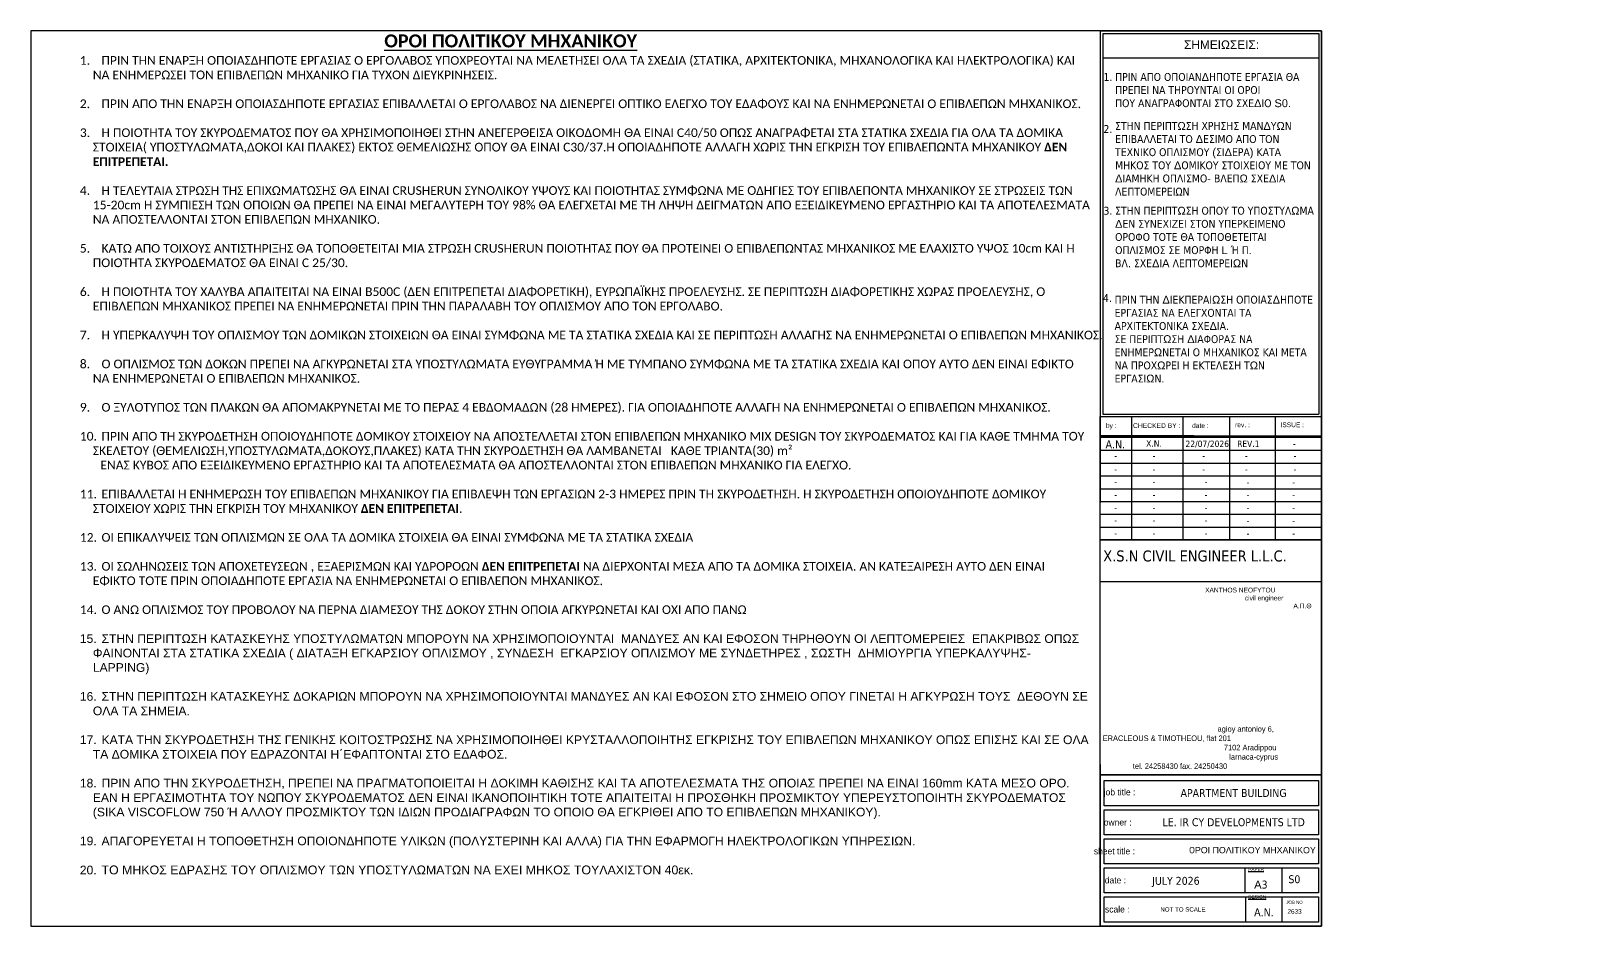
# Model space of a CAD drawing. Header units: millimetres. Extents: x -2171 to 1563, y -1758 to -1505.
# Drawn here: x -2170.61 to -2121.77, y -1619.89 to -1591.49 of the extents above; entities that cross this region are included whole.
import ezdxf

# ---------------------------------------------------------------- set-up
doc = ezdxf.new("R2010")
doc.units = ezdxf.units.MM
for name, color, linetype in [('-S-A3 PAGE', 3, 'Continuous'), ('-S_TEXT', 3, 'Continuous'), ('ANOIGMATA', 7, 'Continuous'), ('pinakaki', 153, 'Continuous'), ('Rods_Slab_0', 7, 'Continuous')]:
    doc.layers.add(name, color=color, linetype=linetype)
doc.layers.add('A-ANNO-DIMS', color=1, linetype='Continuous', lineweight=9)
doc.layers.add('TEXT', color=20, linetype='Continuous', lineweight=13)
doc.styles.add('MtXpl_BankGothic_Lt_', font='bgothl.ttf')
doc.styles.get("Standard").update_dxf_attribs({"font": 'tahoma.ttf'})

# ---------------------------------------------------------------- blocks, each defined once
blk = doc.blocks.new('A$C40070287')
at = {"layer": 'Rods_Slab_0', "insert": (1.144, 28.744), "char_height": 0.275, "attachment_point": 1}
blk.add_mtext_dynamic_manual_height_columns('{\\fArial|b0|i0|c186|p34;\\P\\pi10.07234;\\fCalibri|b1|i0|c161|p34;\\H1.5x;\\LΟΡΟΙ ΠΟΛΙΤΙΚΟΥ ΜΗΧΑΝΙΚΟΥ\\P\\pi-0.4125,l0.825;\\fCalibri|b0|i0|c161|p34;\\H0.6667x;\\l1.^IΠΡΙΝ ΤΗΝ ΕΝΑΡΞΗ ΟΠΟΙΑΣΔΗΠΟΤΕ ΕΡΓΑΣΙΑΣ Ο ΕΡΓΟΛΑΒΟΣ ΥΠΟΧΡΕΟΥΤΑΙ ΝΑ ΜΕΛΕΤΗΣΕΙ ΟΛΑ ΤΑ ΣΧΕΔΙΑ (ΣΤΑΤΙΚΑ, ΑΡΧΙΤΕΚΤΟΝΙΚΑ, ΜΗΧΑΝΟΛΟΓΙΚΑ ΚΑΙ ΗΛΕΚΤΡΟΛΟΓΙΚΑ) ΚΑΙ ΝΑ ΕΝΗΜΕΡΩΣΕΙ ΤΟΝ ΕΠΙΒΛΕΠΩΝ ΜΗΧΑΝΙΚΟ ΓΙΑ ΤΥΧΟΝ ΔΙΕΥΚΡΙΝΗΣΕΙΣ.\\P\\pi0;\\P\\pi-0.4125;2.^IΠΡΙΝ ΑΠΟ ΤΗΝ ΕΝΑΡΞΗ ΟΠΟΙΑΣΔΗΠΟΤΕ ΕΡΓΑΣΙΑΣ ΕΠΙΒΑΛΛΕΤΑΙ Ο ΕΡΓΟΛΑΒΟΣ ΝΑ ΔΙΕΝΕΡΓΕΙ ΟΠΤΙΚΟ ΕΛΕΓΧΟ ΤΟΥ ΕΔΑΦΟΥΣ ΚΑΙ ΝΑ ΕΝΗΜΕΡΩΝΕΤΑΙ Ο ΕΠΙΒΛΕΠΩΝ ΜΗΧΑΝΙΚΟΣ.\\P\\pi0;\\P\\pi-0.4125;3.^IΗ ΠΟΙΟΤΗΤΑ ΤΟΥ ΣΚΥΡΟΔΕΜΑΤΟΣ ΠΟΥ ΘΑ ΧΡΗΣΙΜΟΠΟΙΗΘΕΙ ΣΤΗΝ ΑΝΕΓΕΡΘΕΙΣΑ ΟΙΚΟΔΟΜΗ ΘΑ ΕΙΝΑΙ C\\fCalibri|b0|i0|c0|p34;40\\fCalibri|b0|i0|c161|p34;/\\fCalibri|b0|i0|c0|p34;50\\fCalibri|b0|i0|c161|p34; ΟΠΩΣ ΑΝΑΓΡΑΦΕΤΑΙ ΣΤΑ ΣΤΑΤΙΚΑ ΣΧΕΔΙΑ ΓΙΑ ΟΛΑ ΤΑ ΔΟΜΙΚΑ ΣΤΟΙΧΕΙΑ( ΥΠΟΣΤΥΛΩΜΑΤΑ,ΔΟΚΟΙ ΚΑΙ ΠΛΑΚΕΣ) ΕΚΤΟΣ ΘΕΜΕΛΙΩΣΗΣ ΟΠΟΥ ΘΑ ΕΙΝΑΙ C30/37.Η ΟΠΟΙΑΔΗΠΟΤΕ ΑΛΛΑΓΗ ΧΩΡΙΣ ΤΗΝ ΕΓΚΡΙΣΗ ΤΟΥ ΕΠΙΒΛΕΠΩΝΤΑ ΜΗΧΑΝΙΚΟΥ \\fCalibri|b1|i0|c161|p34;ΔΕΝ ΕΠΙΤΡΕΠΕΤΑΙ.\\P\\pi0,l0;\\P\\pi-0.4125,l0.825;\\fCalibri|b0|i0|c161|p34;4.^IΗ ΤΕΛΕΥΤΑΙΑ ΣΤΡΩΣΗ ΤΗΣ ΕΠΙΧΩΜΑΤΩΣΗΣ ΘΑ ΕΙΝΑΙ CRUSHERUN ΣΥΝΟΛΙΚΟΥ ΥΨΟΥΣ ΚΑΙ ΠΟΙΟΤΗΤΑΣ ΣΥΜΦΩΝΑ ΜΕ ΟΔΗΓΙΕΣ ΤΟΥ ΕΠΙΒΛΕΠΟΝΤΑ ΜΗΧΑΝΙΚΟΥ ΣΕ ΣΤΡΩΣΕΙΣ ΤΩΝ 15-20cm Η ΣΥΜΠΙΕΣΗ ΤΩΝ ΟΠΟΙΩΝ ΘΑ ΠΡΕΠΕΙ ΝΑ ΕΙΝΑΙ ΜΕΓΑΛΥΤΕΡΗ ΤΟΥ 98% ΘΑ ΕΛΕΓΧΕΤΑΙ ΜΕ ΤΗ ΛΗΨΗ ΔΕΙΓΜΑΤΩΝ ΑΠΟ ΕΞΕΙΔΙΚΕΥΜΕΝΟ ΕΡΓΑΣΤΗΡΙΟ ΚΑΙ ΤΑ ΑΠΟΤΕΛΕΣΜΑΤΑ ΝΑ ΑΠΟΣΤΕΛΛΟΝΤΑΙ ΣΤΟΝ ΕΠΙΒΛΕΠΩΝ ΜΗΧΑΝΙΚΟ.\\P\\pi0,l0;\\P\\pi-0.4125,l0.825;5.^IΚΑΤΩ ΑΠΟ ΤΟΙΧΟΥΣ ΑΝΤΙΣΤΗΡΙΞΗΣ ΘΑ ΤΟΠΟΘΕΤΕΙΤΑΙ ΜΙΑ ΣΤΡΩΣΗ CRUSHERUN ΠΟΙΟΤΗΤΑΣ ΠΟΥ ΘΑ ΠΡΟΤΕΙΝΕΙ Ο ΕΠΙΒΛΕΠΩΝΤΑΣ ΜΗΧΑΝΙΚΟΣ ΜΕ ΕΛΑΧΙΣΤΟ ΥΨΟΣ 10cm ΚΑΙ Η ΠΟΙΟΤΗΤΑ ΣΚΥΡΟΔΕΜΑΤΟΣ ΘΑ ΕΙΝΑΙ C 25/30.\\P\\pi0;\\P\\pi-0.4125;6.^IΗ ΠΟΙΟΤΗΤΑ ΤΟΥ ΧΑΛΥΒΑ ΑΠΑΙΤΕΙΤΑΙ ΝΑ ΕΙΝΑΙ B500C (ΔΕΝ ΕΠΙΤΡΕΠΕΤΑΙ ΔΙΑΦΟΡΕΤΙΚΗ), ΕΥΡΩΠΑΪΚΗΣ ΠΡΟΕΛΕΥΣΗΣ. ΣΕ ΠΕΡΙΠΤΩΣΗ ΔΙΑΦΟΡΕΤΙΚΗΣ ΧΩΡΑΣ ΠΡΟΕΛΕΥΣΗΣ, Ο ΕΠΙΒΛΕΠΩΝ ΜΗΧΑΝΙΚΟΣ ΠΡΕΠΕΙ ΝΑ ΕΝΗΜΕΡΩΝΕΤΑΙ ΠΡΙΝ ΤΗΝ ΠΑΡΑΛΑΒΗ ΤΟΥ ΟΠΛΙΣΜΟΥ ΑΠΟ ΤΟΝ ΕΡΓΟΛΑΒΟ.\\P\\pi0;\\P\\pi-0.4125;7.^IΗ ΥΠΕΡΚΑΛΥΨΗ ΤΟΥ ΟΠΛΙΣΜΟΥ ΤΩΝ ΔΟΜΙΚΩΝ ΣΤΟΙΧΕΙΩΝ ΘΑ ΕΙΝΑΙ ΣΥΜΦΩΝΑ ΜΕ ΤΑ ΣΤΑΤΙΚΑ ΣΧΕΔΙΑ ΚΑΙ ΣΕ ΠΕΡΙΠΤΩΣΗ ΑΛΛΑΓΗΣ ΝΑ ΕΝΗΜΕΡΩΝΕΤΑΙ Ο ΕΠΙΒΛΕΠΩΝ ΜΗΧΑΝΙΚΟΣ.\\P\\pi0;\\P\\pi-0.4125;8.^IΟ ΟΠΛΙΣΜΟΣ ΤΩΝ ΔΟΚΩΝ ΠΡΕΠΕΙ ΝΑ ΑΓΚΥΡΩΝΕΤΑΙ ΣΤΑ ΥΠΟΣΤΥΛΩΜΑΤΑ ΕΥΘΥΓΡΑΜΜΑ Ή ΜΕ ΤΥΜΠΑΝΟ ΣΥΜΦΩΝΑ ΜΕ ΤΑ ΣΤΑΤΙΚΑ ΣΧΕΔΙΑ ΚΑΙ ΟΠΟΥ ΑΥΤΟ ΔΕΝ ΕΙΝΑΙ ΕΦΙΚΤΟ ΝΑ ΕΝΗΜΕΡΩΝΕΤΑΙ Ο ΕΠΙΒΛΕΠΩΝ ΜΗΧΑΝΙΚΟΣ.\\P\\pi0;\\P\\pi-0.4125;9.^IΟ ΞΥΛΟΤΥΠΟΣ ΤΩΝ ΠΛΑΚΩΝ ΘΑ ΑΠΟΜΑΚΡΥΝΕΤΑΙ ΜΕ ΤΟ ΠΕΡΑΣ 4 ΕΒΔΟΜΑΔΩΝ (28 ΗΜΕΡΕΣ). ΓΙΑ ΟΠΟΙΑΔΗΠΟΤΕ ΑΛΛΑΓΗ ΝΑ ΕΝΗΜΕΡΩΝΕΤΑΙ Ο ΕΠΙΒΛΕΠΩΝ ΜΗΧΑΝΙΚΟΣ.\\P\\pi0,l0;\\P\\pi-0.4125,l0.825;10.^IΠΡΙΝ ΑΠΟ ΤΗ ΣΚΥΡΟΔΕΤΗΣΗ ΟΠΟΙΟΥΔΗΠΟΤΕ ΔΟΜΙΚΟΥ ΣΤΟΙΧΕΙΟΥ ΝΑ ΑΠΟΣΤΕΛΛΕΤΑΙ ΣΤΟΝ ΕΠΙΒΛΕΠΩΝ ΜΗΧΑΝΙΚΟ MIX DESIGN ΤΟΥ ΣΚΥΡΟΔΕΜΑΤΟΣ ΚΑΙ ΓΙΑ ΚΑΘΕ ΤΜΗΜΑ ΤΟΥ ΣΚΕΛΕΤΟΥ (ΘΕΜΕΛΙΩΣΗ,ΥΠΟΣΤΥΛΩΜΑΤΑ,ΔΟΚΟΥΣ,ΠΛΑΚΕΣ) ΚΑΤΑ ΤΗΝ ΣΚΥΡΟΔΕΤΗΣΗ ΘΑ ΛΑΜΒΑΝΕΤΑΙ   ΚΑΘΕ ΤΡΙΑΝΤΑ(30) m² \\P\\pi0,l0;           ΕΝΑΣ ΚΥΒΟΣ ΑΠΟ ΕΞΕΙΔΙΚΕΥΜΕΝΟ ΕΡΓΑΣΤΗΡΙΟ ΚΑΙ ΤΑ ΑΠΟΤΕΛΕΣΜΑΤΑ ΘΑ ΑΠΟΣΤΕΛΛΟΝΤΑΙ ΣΤΟΝ ΕΠΙΒΛΕΠΩΝ ΜΗΧΑΝΙΚΟ ΓΙΑ ΕΛΕΓΧΟ.\\P\\pl0.825;\\P\\pi-0.4125;11.^IΕΠΙΒΑΛΛΕΤΑΙ Η ΕΝΗΜΕΡΩΣΗ ΤΟΥ ΕΠΙΒΛΕΠΩΝ ΜΗΧΑΝΙΚΟΥ ΓΙΑ ΕΠΙΒΛΕΨΗ ΤΩΝ ΕΡΓΑΣΙΩΝ 2-3 ΗΜΕΡΕΣ ΠΡΙΝ ΤΗ ΣΚΥΡΟΔΕΤΗΣΗ. Η ΣΚΥΡΟΔΕΤΗΣΗ ΟΠΟΙΟΥΔΗΠΟΤΕ ΔΟΜΙΚΟΥ ΣΤΟΙΧΕΙΟΥ ΧΩΡΙΣ ΤΗΝ ΕΓΚΡΙΣΗ ΤΟΥ ΜΗΧΑΝΙΚΟΥ \\fCalibri|b1|i0|c161|p34;ΔΕΝ ΕΠΙΤΡΕΠΕΤΑΙ\\fCalibri|b0|i0|c161|p34;.\\P\\pi0,l0;\\P\\pi-0.4125,l0.825;12.^IOI ΕΠΙΚΑΛΥΨΕΙΣ ΤΩΝ ΟΠΛΙΣΜΩΝ ΣΕ ΟΛΑ ΤΑ ΔΟΜΙΚΑ ΣΤΟΙΧΕΙΑ ΘΑ ΕΙΝΑΙ ΣΥΜΦΩΝΑ ΜΕ ΤΑ ΣΤΑΤΙΚΑ ΣΧΕΔΙΑ\\P\\pi0,l0;\\P\\pi-0.4125,l0.825;13.^IΟΙ ΣΩΛΗΝΩΣΕΙΣ ΤΩΝ ΑΠΟΧΕΤΕΥΣΕΩΝ , ΕΞΑΕΡΙΣΜΩΝ ΚΑΙ ΥΔΡΟΡΟΩΝ \\fCalibri|b1|i0|c161|p34;ΔΕΝ ΕΠΙΤΡΕΠΕΤΑΙ \\fCalibri|b0|i0|c161|p34;ΝΑ ΔΙΕΡΧΟΝΤΑΙ ΜΕΣΑ ΑΠΟ ΤΑ ΔΟΜΙΚΑ ΣΤΟΙΧΕΙΑ. ΑΝ ΚΑΤΕΞΑΙΡΕΣΗ ΑΥΤΟ ΔΕΝ ΕΙΝΑΙ ΕΦΙΚΤΟ ΤΟΤΕ ΠΡΙΝ ΟΠΟΙΑΔΗΠΟΤΕ ΕΡΓΑΣΙΑ ΝΑ ΕΝΗΜΕΡΩΝΕΤΑΙ Ο ΕΠΙΒΛΕΠΟΝ ΜΗΧΑΝΙΚΟΣ.\\P\\pi0,l0;\\P\\pi-0.4125,l0.825;14.^IO ΑΝΩ ΟΠΛΙΣΜΟΣ ΤΟΥ ΠΡΟΒΟΛΟΥ ΝΑ ΠΕΡΝΑ ΔΙΑΜΕΣΟΥ ΤΗΣ ΔΟΚΟΥ ΣΤΗΝ ΟΠΟΙΑ ΑΓΚΥΡΩΝΕΤΑΙ ΚΑΙ ΟΧΙ ΑΠΟ ΠΑΝΩ\\P\\pi0,l0;\\P\\pi-0.4125,l0.825;\\fArial|b0|i0|c186|p34;15.^I\\fArial|b0|i0|c0|p34;ΣΤΗΝ ΠΕΡΙΠΤ\\fArial|b0|i0|c186|p34;Ω\\fArial|b0|i0|c0|p34;ΣΗ ΚΑΤΑΣΚΕΥΗΣ ΥΠΟΣΤΥΛ\\fArial|b0|i0|c186|p34;Ω\\fArial|b0|i0|c0|p34;ΜΑΤ\\fArial|b0|i0|c186|p34;Ω\\fArial|b0|i0|c0|p34;Ν ΜΠΟΡΟΥΝ ΝΑ ΧΡΗΣΙΜΟΠΟΙΟΥΝΤΑΙ  ΜΑΝ\\fArial|b0|i0|c186|p34;Δ\\fArial|b0|i0|c0|p34;ΥΕΣ ΑΝ ΚΑΙ ΕΦΟΣΟΝ ΤΗΡΗΘ\\fArial|b0|i0|c186|p34;OYN OI \\fArial|b0|i0|c0|p34;ΛΕΠΤΟΜΕΡΕΙΕΣ  ΕΠΑΚΡΙΒ\\fArial|b0|i0|c186|p34;Ω\\fArial|b0|i0|c0|p34;Σ ΟΠ\\fArial|b0|i0|c186|p34;Ω\\fArial|b0|i0|c0|p34;Σ  ΦΑΙΝΟΝΤΑΙ ΣΤΑ ΣΤΑΤΙΚΑ ΣΧΕ\\fArial|b0|i0|c186|p34;Δ\\fArial|b0|i0|c0|p34;ΙΑ \\fArial|b0|i0|c186|p34;( Δ\\fArial|b0|i0|c0|p34;ΙΑΤΑΞΗ ΕΓΚΑΡΣΙΟΥ ΟΠΛΙΣΜΟΥ \\fArial|b0|i0|c186|p34;, \\fArial|b0|i0|c0|p34;ΣΥΝ\\fArial|b0|i0|c186|p34;Δ\\fArial|b0|i0|c0|p34;ΕΣΗ  ΕΓΚΑΡΣΙΟΥ ΟΠΛΙΣΜΟΥ ΜΕ ΣΥΝ\\fArial|b0|i0|c186|p34;Δ\\fArial|b0|i0|c0|p34;ΕΤΗΡΕΣ \\fArial|b0|i0|c186|p34;, \\fArial|b0|i0|c0|p34;Σ\\fArial|b0|i0|c186|p34;Ω\\fArial|b0|i0|c0|p34;ΣΤΗ  \\fArial|b0|i0|c186|p34;Δ\\fArial|b0|i0|c0|p34;ΗΜΙΟΥΡΓΙΑ ΥΠΕΡΚΑΛΥΨΗΣ\\fArial|b0|i0|c186|p34;- LAPPING)\\P\\pi0,l0;\\P\\pi-0.4125,l0.825;16.^I\\fArial|b0|i0|c0|p34;ΣΤΗΝ ΠΕΡΙΠΤ\\fArial|b0|i0|c186|p34;Ω\\fArial|b0|i0|c0|p34;ΣΗ ΚΑΤΑΣΚΕΥΗΣ \\fArial|b0|i0|c186|p34;Δ\\fArial|b0|i0|c0|p34;ΟΚΑΡΙ\\fArial|b0|i0|c186|p34;Ω\\fArial|b0|i0|c0|p34;Ν ΜΠΟΡΟΥΝ ΝΑ ΧΡΗΣΙΜΟΠΟΙΟΥΝΤΑΙ ΜΑΝ\\fArial|b0|i0|c186|p34;Δ\\fArial|b0|i0|c0|p34;ΥΕΣ ΑΝ ΚΑΙ ΕΦΟΣΟΝ ΣΤΟ ΣΗΜΕΙΟ ΟΠΟΥ ΓΙΝΕΤΑΙ Η ΑΓΚΥΡ\\fArial|b0|i0|c186|p34;Ω\\fArial|b0|i0|c0|p34;ΣΗ ΤΟΥΣ  \\fArial|b0|i0|c186|p34;Δ\\fArial|b0|i0|c0|p34;ΕΘΟΥΝ ΣΕ ΟΛΑ ΤΑ ΣΗΜΕΙΑ\\fArial|b0|i0|c186|p34;.\\P\\pi0,l0;\\P\\pi-0.4125,l0.825;17.^I\\fArial|b0|i0|c0|p34;ΚΑΤΑ ΤΗΝ ΣΚΥΡΟ\\fArial|b0|i0|c186|p34;Δ\\fArial|b0|i0|c0|p34;ΕΤΗΣΗ ΤΗΣ ΓΕΝΙΚΗΣ ΚΟΙΤΟΣΤΡ\\fArial|b0|i0|c186|p34;Ω\\fArial|b0|i0|c0|p34;ΣΗΣ ΝΑ ΧΡΗΣΙΜΟΠΟΙΗΘΕΙ ΚΡΥΣΤΑΛΛΟΠΟΙΗΤΗΣ ΕΓΚΡΙΣΗΣ ΤΟΥ ΕΠΙΒΛΕΠ\\fArial|b0|i0|c186|p34;Ω\\fArial|b0|i0|c0|p34;Ν ΜΗΧΑΝΙΚΟΥ ΟΠ\\fArial|b0|i0|c186|p34;Ω\\fArial|b0|i0|c0|p34;Σ ΕΠΙΣΗΣ ΚΑΙ ΣΕ ΟΛΑ ΤΑ \\fArial|b0|i0|c186|p34;Δ\\fArial|b0|i0|c0|p34;ΟΜΙΚΑ ΣΤΟΙΧΕΙΑ ΠΟΥ Ε\\fArial|b0|i0|c186|p34;Δ\\fArial|b0|i0|c0|p34;ΡΑΖΟΝΤ\\fArial|b0|i0|c186|p34;AI \\fArial|b0|i0|c0|p34;Η΄ΕΦΑΠΤΟΝΤ\\fArial|b0|i0|c186|p34;AI \\fArial|b0|i0|c0|p34;ΣΤΟ Ε\\fArial|b0|i0|c186|p34;Δ\\fArial|b0|i0|c0|p34;ΑΦΟΣ\\fArial|b0|i0|c186|p34;.\\P\\pi0,l0;\\P\\pi-0.4125,l0.825;18.^I\\fArial|b0|i0|c0|p34;ΠΡΙΝ ΑΠΟ ΤΗΝ ΣΚΥΡΟ\\fArial|b0|i0|c186|p34;Δ\\fArial|b0|i0|c0|p34;ΕΤΗΣΗ\\fArial|b0|i0|c186|p34;, \\fArial|b0|i0|c0|p34;ΠΡΕΠΕΙ ΝΑ ΠΡΑΓΜΑΤΟΠΟΙΕΙΤΑΙ Η \\fArial|b0|i0|c186|p34;Δ\\fArial|b0|i0|c0|p34;ΟΚΙΜΗ ΚΑΘΙΣΗΣ ΚΑΙ ΤΑ ΑΠΟΤΕΛΕΣΜΑΤΑ ΤΗΣ ΟΠΟΙΑΣ ΠΡΕΠΕΙ ΝΑ ΕΙΝΑΙ \\fArial|b0|i0|c186|p34;160mm \\fArial|b0|i0|c0|p34;ΚΑΤΑ ΜΕΣΟ ΟΡΟ\\fArial|b0|i0|c186|p34;. \\fArial|b0|i0|c0|p34;ΕΑΝ Η ΕΡΓΑΣΙΜΟΤΗΤΑ ΤΟΥ Ν\\fArial|b0|i0|c186|p34;Ω\\fArial|b0|i0|c0|p34;ΠΟΥ ΣΚΥΡΟ\\fArial|b0|i0|c186|p34;Δ\\fArial|b0|i0|c0|p34;ΕΜΑΤΟΣ \\fArial|b0|i0|c186|p34;Δ\\fArial|b0|i0|c0|p34;ΕΝ ΕΙΝΑΙ ΙΚΑΝΟΠΟΙΗΤΙΚΗ ΤΟΤΕ ΑΠΑΙΤΕΙΤΑΙ Η ΠΡΟΣΘΗΚΗ ΠΡΟΣΜΙΚΤΟΥ ΥΠΕΡΕΥΣΤΟΠΟΙΗΤΗ ΣΚΥΡΟ\\fArial|b0|i0|c186|p34;Δ\\fArial|b0|i0|c0|p34;ΕΜΑΤΟΣ \\fArial|b0|i0|c186|p34;(SIKA VISCOFLOW 750 \\fArial|b0|i0|c0|p34;Ή ΑΛΛΟΥ ΠΡΟΣΜΙΚΤΟΥ Τ\\fArial|b0|i0|c186|p34;Ω\\fArial|b0|i0|c0|p34;Ν Ι\\fArial|b0|i0|c186|p34;Δ\\fArial|b0|i0|c0|p34;Ι\\fArial|b0|i0|c186|p34;Ω\\fArial|b0|i0|c0|p34;Ν ΠΡΟ\\fArial|b0|i0|c186|p34;Δ\\fArial|b0|i0|c0|p34;ΙΑΓΡΑΦ\\fArial|b0|i0|c186|p34;Ω\\fArial|b0|i0|c0|p34;Ν ΤΟ ΟΠΟΙΟ ΘΑ ΕΓΚΡΙΘΕΙ ΑΠΟ ΤΟ ΕΠΙΒΛΕΠ\\fArial|b0|i0|c186|p34;Ω\\fArial|b0|i0|c0|p34;Ν ΜΗΧΑΝΙΚΟΥ\\fArial|b0|i0|c186|p34;).  \\P\\pi0,l0;\\P\\pi-0.4125,l0.825;19.^I\\fArial|b0|i0|c0|p34;ΑΠΑΓΟΡΕΥΕΤΑΙ Η ΤΟΠΟΘΕΤΗΣΗ ΟΠΟΙΟΝ\\fArial|b0|i0|c186|p34;Δ\\fArial|b0|i0|c0|p34;ΗΠΟΤΕ ΥΛΙΚ\\fArial|b0|i0|c186|p34;Ω\\fArial|b0|i0|c0|p34;Ν \\fArial|b0|i0|c186|p34;(\\fArial|b0|i0|c0|p34;ΠΟΛΥΣΤΕΡΙΝΗ ΚΑΙ ΑΛΛΑ\\fArial|b0|i0|c186|p34;) \\fArial|b0|i0|c0|p34;ΓΙΑ ΤΗΝ ΕΦΑΡΜΟΓΗ ΗΛΕΚΤΡΟΛΟΓΙΚ\\fArial|b0|i0|c186|p34;Ω\\fArial|b0|i0|c0|p34;Ν ΥΠΗΡΕΣΙ\\fArial|b0|i0|c186|p34;Ω\\fArial|b0|i0|c0|p34;Ν\\fArial|b0|i0|c186|p34;.\\P\\pi0,l0;\\P\\pi-0.4125,l0.825;20.^I\\fArial|b0|i0|c0|p34;\\H1.0204x;ΤΟ ΜΗΚΟΣ Ε\\fArial|b0|i0|c186|p34;Δ\\fArial|b0|i0|c0|p34;ΡΑΣΗΣ ΤΟΥ ΟΠΛΙΣΜΟΥ Τ\\fArial|b0|i0|c186|p34;Ω\\fArial|b0|i0|c0|p34;Ν ΥΠΟΣΤΥΛ\\fArial|b0|i0|c186|p34;Ω\\fArial|b0|i0|c0|p34;ΜΑΤ\\fArial|b0|i0|c186|p34;Ω\\fArial|b0|i0|c0|p34;Ν ΝΑ ΕΧΕΙ ΜΗΚΟΣ ΤΟΥΛΑΧΙΣΤΟΝ \\fArial|b0|i0|c186|p34;40\\fArial|b0|i0|c0|p34;εκ\\fArial|b0|i0|c186|p34;.}', width=32.36517, gutter_width=0, heights=[32.411], dxfattribs=at)
blk = doc.blocks.new('PINAKAKI 1')
at = {"layer": '-S-A3 PAGE', "ltscale": 5}
blk.add_line((8.215, -1.285), (1.36, -1.285), dxfattribs=at)
at = {"color": 0}
for p, q in [((1.278, -0.415), (1.278, -15.374)), ((1.278, -0.415), (8.298, -0.415)), ((8.298, -0.415), (8.297, -12.653)), ((1.36, -0.497), (1.36, -12.571)), ((1.36, -0.497), (8.215, -0.497)), ((8.215, -0.497), (8.215, -12.571)), ((1.277, -12.653), (8.297, -12.653)), ((1.359, -12.571), (8.214, -12.571)), ((2.267, -12.653), (2.267, -16.563)), ((3.907, -16.563), (3.907, -12.653)), ((5.394, -16.563), (5.394, -12.653)), ((6.835, -16.563), (6.835, -12.653)), ((4.251, -13.262), (1.279, -13.262)), ((1.279, -13.262), (8.298, -13.262)), ((8.298, -13.313), (1.279, -13.313)), ((8.298, -13.262), (8.298, -13.313)), ((8.298, -17.893), (1.279, -17.893)), ((1.279, -23.681), (1.279, -28.815)), ((1.401, -24.996), (1.401, -24.197)), ((1.401, -25.917), (1.401, -25.119)), ((1.401, -26.839), (1.401, -26.04)), ((1.401, -27.76), (1.401, -26.961)), ((1.401, -28.682), (1.401, -27.883))]:
    blk.add_line(p, q, dxfattribs=at)
at = {"color": 3}
blk.add_line((8.298, -14.478), (8.298, -16.563), dxfattribs=at)
at = {"color": 0}
for points in [[(1.279, -12.653), (8.298, -12.653), (8.298, -16.563), (1.279, -16.563)], [(1.279, -12.653), (8.298, -12.653), (8.298, -16.563), (1.279, -16.563)], [(1.279, -16.563), (8.298, -16.563), (8.298, -24.01), (1.279, -24.01)], [(1.279, -24.01), (8.298, -24.01), (8.298, -28.815), (1.279, -28.815)]]:
    blk.add_lwpolyline(points, close=True, dxfattribs=at)
for points in [[(1.279, -13.72), (8.298, -13.72)], [(1.279, -14.126), (8.298, -14.126)], [(1.279, -14.532), (8.298, -14.532)], [(1.279, -14.938), (8.298, -14.938)], [(1.279, -15.345), (8.298, -15.345)], [(1.279, -15.751), (8.298, -15.751)], [(1.279, -16.157), (8.298, -16.157)], [(1.401, -24.197), (8.202, -24.197), (8.202, -24.996), (1.401, -24.996)], [(1.401, -25.119), (8.202, -25.119), (8.202, -25.917), (1.401, -25.917)], [(1.401, -26.04), (8.202, -26.04), (8.202, -26.839), (1.401, -26.839)], [(1.401, -26.961), (8.202, -26.961), (8.202, -27.76), (1.401, -27.76)], [(5.866, -26.961), (5.866, -27.76)], [(7.044, -26.961), (7.044, -27.76)], [(1.401, -27.883), (8.202, -27.883), (8.202, -28.682), (1.401, -28.682)], [(5.887, -27.883), (5.887, -28.682)], [(7.044, -27.883), (7.044, -28.682)]]:
    blk.add_lwpolyline(points, dxfattribs=at)
blk.add_lwpolyline([(1.279, -16.563), (8.298, -16.563)])
at = {"layer": '-S_TEXT', "color": 3}
for s, p in [('1.', (1.382, -2.005)), ('2.', (1.382, -3.655)), ('3.', (1.382, -6.248)), ('4.', (1.366, -9.017))]:
    blk.add_text(s, height=0.25, dxfattribs=at).set_placement(p)
at = {"layer": '-S_TEXT', "color": 3, "char_height": 0.25, "attachment_point": 1}
for s, insert in [('ΠΡΙΝ ΑΠΟ ΟΠΟΙΑΝ{\\fArial|b0|i0|c186|p34;Δ}ΗΠΟΤΕ ΕΡΓΑΣΙΑ ΘΑ ΠΡΕΠΕΙ ΝΑ ΤΗΡΟΥΝΤΑΙ ΟΙ ΟΡΟΙ\\PΠΟΥ ΑΝΑΓΡΑΦΟΝΤΑΙ ΣΤΟ ΣΧΕ{\\fArial|b0|i0|c186|p34;Δ}ΙΟ {\\fArial|b0|i0|c186|p34;S0.}', (1.751, -1.753)), ('ΣΤΗΝ ΠΕΡΙΠΤ{\\fArial|b0|i0|c186|p34;Ω}ΣΗ ΧΡΗΣΗΣ ΜΑΝ{\\fArial|b0|i0|c186|p34;Δ}Υ{\\fArial|b0|i0|c186|p34;Ω}Ν ΕΠΙΒΑΛΛΕΤΑΙ ΤΟ {\\fArial|b0|i0|c186|p34;Δ}ΕΣΙΜΟ ΑΠΟ ΤΟΝ ΤΕΧΝΙΚΟ ΟΠΛΙΣΜΟΥ {\\fArial|b0|i0|c186|p34;(}ΣΙ{\\fArial|b0|i0|c186|p34;Δ}ΕΡΑ{\\fArial|b0|i0|c186|p34;) }ΚΑΤΑ ΜΗΚΟΣ ΤΟΥ {\\fArial|b0|i0|c186|p34;Δ}ΟΜΙΚΟΥ ΣΤΟΙΧΕΙΟΥ ΜΕ ΤΟΝ {\\fArial|b0|i0|c186|p34;Δ}ΙΑΜΗΚΗ ΟΠΛΙΣΜΟ{\\fArial|b0|i0|c186|p34;- }ΒΛΕΠ{\\fArial|b0|i0|c186|p34;Ω }ΣΧΕ{\\fArial|b0|i0|c186|p34;Δ}ΙΑ ΛΕΠΤΟΜΕΡΕΙΩΝ', (1.751, -3.306)), ('ΣΤΗΝ ΠΕΡΙΠΤ{\\fArial|b0|i0|c186|p34;Ω}ΣΗ ΟΠΟΥ ΤΟ ΥΠΟΣΤΥΛ{\\fArial|b0|i0|c186|p34;Ω}ΜΑ {\\fArial|b0|i0|c186|p34;Δ}ΕΝ ΣΥΝΕΧΙΖΕΙ ΣΤΟΝ ΥΠΕΡΚΕΙΜΕΝΟ ΟΡΟΦΟ ΤΟΤΕ ΘΑ ΤΟΠΟΘΕΤΕΙΤΑΙ ΟΠΛΙΣΜΟΣ ΣΕ ΜΟΡΦΗ {\\fArial|b0|i0|c186|p34;L }Ή Π{\\fArial|b0|i0|c186|p34;.  \\P}ΒΛ{\\fArial|b0|i0|c186|p34;. }ΣΧΕ{\\fArial|b0|i0|c186|p34;Δ}Ι{\\fArial|b0|i0|c186|p34;A }ΛΕΠΤΟΜΕΡΕΙ{\\fArial|b0|i0|c186|p34;Ω}Ν', (1.751, -5.996)), ('ΠΡΙΝ ΤΗΝ {\\fArial|b0|i0|c186|p34;Δ}ΙΕΚΠΕΡΑΙ{\\fArial|b0|i0|c186|p34;Ω}ΣΗ ΟΠΟΙΑΣ{\\fArial|b0|i0|c186|p34;Δ}ΗΠΟΤΕ ΕΡΓΑΣΙΑΣ ΝΑ ΕΛΕΓΧΟΝΤΑΙ ΤΑ ΑΡΧΙΤΕΚΤΟΝΙΚΑ ΣΧΕ{\\fArial|b0|i0|c186|p34;Δ}ΙΑ{\\fArial|b0|i0|c186|p34;.\\P}ΣΕ ΠΕΡΙΠΤ{\\fArial|b0|i0|c186|p34;Ω}ΣΗ {\\fArial|b0|i0|c186|p34;Δ}ΙΑΦΟΡΑΣ ΝΑ ΕΝΗΜΕΡ{\\fArial|b0|i0|c186|p34;Ω}ΝΕΤΑΙ Ο ΜΗΧΑΝΙΚΟΣ ΚΑΙ ΜΕΤΑ ΝΑ ΠΡΟΧ{\\fArial|b0|i0|c186|p34;Ω}ΡΕΙ Η ΕΚΤΕΛΕΣΗ Τ{\\fArial|b0|i0|c186|p34;Ω}Ν ΕΡΓΑΣΙ{\\fArial|b0|i0|c186|p34;Ω}Ν{\\fArial|b0|i0|c186|p34;.}', (1.735, -8.819))]:
    blk.add_mtext_dynamic_manual_height_columns(s, width=6.38621, gutter_width=1, heights=[0], dxfattribs=dict(at, insert=insert))
at = {"layer": 'ANOIGMATA', "attachment_point": 1}
for s, insert, char_height, width in [('\\pi4.5494;{\\fBankGothic Lt BT|b0|i0|c0|p34;\\H1.5x;\\C7;XANTHOS NEOFYTOU\\P\\pi5.8103;civil engineer\\P\\pi7.351;\\fArial|b0|i0|c161|p34;Α.Π.Θ}', (0.057, -18.077), 0.10094, 7.9171), ('\\pi4.88765;{\\fBankGothic Lt BT|b0|i0|c161|p34;\\H1.1667x;\\C0;agioy antonioy 6,\\P\\pi1.24243;ERACLEOUS & TIMOTHEOU, flat 201\\P\\pi5.08735;7102 Aradippou\\P\\pi5.25915;larnaca-cyprus\\P\\pi2.19835;tel. 24258430 fax. 24250430}', (0.114, -22.471), 0.15141, 8.05841), ('\\pi1.00598;{\\fBankGothic Lt BT|b0|i0|c0|p34;\\H1.5x;\\C7; \\H1.3333x; job title :}', (0.25, -24.463), 0.10094, 3.33818), ('\\A1;{\\H0.99983x;\\C7;APARTMENT BUILDING   \\H0.75013x; }', (3.827, -24.464), 0.25234, 5.34758), ('\\A1;{\\C7;LE. IR CY DEVELOPMENTS LTD  }', (3.255, -25.39), 0.2523, 5.34758), ('\\pi1.54818;{\\fBankGothic Lt BT|b0|i0|c0|p34;\\H1.5x;\\C7; \\H1.3333x; owner :}', (-0.291, -25.419), 0.10094, 3.33818), ('{\\fBankGothic Lt BT|b0|i0|c0|p34;\\C7;     sheet title :}', (0.701, -26.335), 0.20187, 3.33818), ('\\pi1.98789;{\\fBankGothic Lt BT|b0|i0|c0|p34;\\C7; date :}', (-0.64, -27.256), 0.20187, 3.33818), ('{\\fTahoma|b0|i0|c0|p34;\\C7;JULY 2026}', (2.927, -27.25), 0.25234, 4.57511), ('\\pi1.70638;{\\fBankGothic Lt BT|b0|i0|c161|p34;\\H0.5x;\\L\\C7;PAPER\\H2x;\\l }', (4.271, -26.955), 0.2125, 3.51387), ('\\pi1.70638;{\\fBankGothic Lt BT|b0|i0|c0|p34;\\H0.5x;\\L\\C7;DESIGN\\H2x;\\l }', (4.271, -27.831), 0.2125, 3.51387), ('\\pi1.77876;{\\fBankGothic Lt BT|b0|i0|c0|p34;\\C7; scale :}', (-0.425, -28.178), 0.20187, 3.33818), ('\\pi0.81053;{\\fBankGothic Lt BT|b0|i0|c0|p34;\\C7;JOB NO}', (6.372, -28.006), 0.10094, 3.33818), ('\\pi1.1781;{\\fBankGothic Lt BT|b0|i0|c161|p34;\\C7;2\\fBankGothic Lt BT|b0|i0|c0|p34;633}', (6.041, -28.275), 0.14671, 4.85205)]:
    blk.add_mtext(s, dxfattribs=dict(at, insert=insert, char_height=char_height, width=width))
at = {"layer": 'ANOIGMATA', "char_height": 0.25234, "attachment_point": 1}
for s, insert in [('{\\fArial|b0|i0|c186|p34;A}3', (6.163, -27.369)), ('A{\\fArial|b0|i0|c186|p34;.}N{\\fArial|b0|i0|c186|p34;.}', (6.163, -28.245))]:
    blk.add_mtext_dynamic_manual_height_columns(s, width=10.89316, gutter_width=1, heights=[0], dxfattribs=dict(at, insert=insert))
at = {"layer": 'pinakaki', "ltscale": 0.005, "insert": (3.937, -0.72), "char_height": 0.26955, "width": 6.67467, "attachment_point": 1}
blk.add_mtext('{\\fArial|b0|i0|c161|p34;ΣΗΜΕΙΩΣΕΙΣ:}', dxfattribs=at)
at = {"layer": 'TEXT', "insert": (16.19, -12.366), "char_height": 0.25391, "width": 1.26753, "attachment_point": 1}
blk.add_mtext('{\\fTahoma|b0|i0|c0|p34;\\H0.8x;\\C7; }', dxfattribs=at)
at = {"layer": 'TEXT', "color": 0, "attachment_point": 1}
for s, insert, char_height, width in [('\\pi0.20581;{\\fBankGothic Lt BT|b0|i0|c161|p34;\\C7;by :}', (1.252, -12.861), 0.15234, 0.91751), ('\\pi0.49205;{\\fArial|b0|i0|c186|p34;\\C7;CHECKED BY\\fBankGothic Lt BT|b0|i0|c161|p34; :}', (1.828, -12.861), 0.15234, 2.53906), ('\\pi0.83455;{\\fBankGothic Lt BT|b0|i0|c0|p34;\\C7;date :}', (3.359, -12.861), 0.15234, 2.53906), ('{\\fBankGothic Lt BT|b0|i0|c161|p34;\\C7;rev\\fBankGothic Lt BT|b0|i0|c0|p34;.\\fBankGothic Lt BT|b0|i0|c161|p34; :}', (5.557, -12.835), 0.152344, 2.53906), ('{\\fBankGothic Lt BT|b0|i0|c0|p34;\\C7;ISSUE\\fBankGothic Lt BT|b0|i0|c161|p34; :}', (6.998, -12.835), 0.15234, 2.53906), ('\\pi0.19627;{\\C7;A\\fTahoma|b0|i0|c161|p34;.\\fTahoma|b0|i0|c0|p34;N\\fTahoma|b0|i0|c161|p34;.}', (1.252, -13.402), 0.25391, 1.01563), ('\\pi1.02419;{\\H0.8x;\\C7;X.N.}', (1.712, -13.402), 0.25391, 2.53906), ('{\\C7;22/07/2026}', (3.984, -13.413), 0.20313, 1.35307), ('\\pi0.28843;{\\H0.8x;\\C7;REV.1}', (5.333, -13.41), 0.25391, 1.26753), ('\\pi0.54551;{\\H0.8x;\\C7; \\fTahoma|b0|i0|c161|p34;-}', (6.775, -13.41), 0.25391, 1.26753), ('\\pi0.46934;{\\H0.8x;\\C7;-}', (1.252, -13.79), 0.25391, 1.01563), ('\\pi1.23106;{\\H0.8x;\\C7;-}', (1.712, -13.79), 0.25391, 2.53906), ('\\pi1.09396;{\\H0.8x;\\C7;   -}', (3.198, -13.79), 0.25391, 2.53906), ('\\pi1.23106;{\\H0.8x;\\C7;-}', (4.64, -13.79), 0.25391, 2.53906), ('\\pi1.23106;{\\H0.8x;\\C7;-}', (6.186, -13.79), 0.25391, 2.53906), ('\\pi0.46934;{\\H0.8x;\\C7;-}', (1.252, -14.214), 0.25391, 1.01563), ('\\pi1.23106;{\\H0.8x;\\C7;-}', (1.712, -14.214), 0.25391, 2.53906), ('\\pi1.09396;{\\H0.8x;\\C7;   -}', (3.198, -14.214), 0.25391, 2.53906), ('\\pi1.23106;{\\H0.8x;\\C7;-}', (4.64, -14.214), 0.25391, 2.53906), ('\\pi1.23106;{\\H0.8x;\\C7;-}', (6.186, -14.214), 0.25391, 2.53906), ('\\pi0.46934;{\\H0.8x;\\C7;-}', (1.252, -14.62), 0.25391, 1.01563), ('\\pi1.23106;{\\H0.8x;\\C7;-}', (1.712, -14.62), 0.25391, 2.53906), ('\\pi1.23106;{\\H0.8x;\\C7;-}', (3.359, -14.62), 0.25391, 2.53906), ('\\pi0.5953;{\\fTahoma|b0|i0|c161|p34;\\H0.8x;\\C7;-}', (5.333, -14.629), 0.25391, 1.26753), ('\\pi0.5953;{\\fTahoma|b0|i0|c161|p34;\\H0.8x;\\C7;-}', (6.775, -14.629), 0.25391, 1.26753), ('\\pi0.46934;{\\H0.8x;\\C7;-}', (1.252, -15.027), 0.25391, 1.01563), ('\\pi0.46934;{\\H0.8x;\\C7;-}', (1.252, -15.433), 0.25391, 1.01563), ('\\pi1.23106;{\\H0.8x;\\C7;-}', (1.712, -15.027), 0.25391, 2.53906), ('\\pi1.23106;{\\H0.8x;\\C7;-}', (1.712, -15.433), 0.25391, 2.53906), ('\\pi1.23106;{\\H0.8x;\\C7;-}', (3.359, -15.027), 0.25391, 2.53906), ('\\pi1.23106;{\\H0.8x;\\C7;-}', (3.359, -15.433), 0.25391, 2.53906), ('\\pi0.5953;{\\fTahoma|b0|i0|c161|p34;\\H0.8x;\\C7;-}', (5.333, -15.035), 0.25391, 1.26753), ('\\pi0.5953;{\\fTahoma|b0|i0|c161|p34;\\H0.8x;\\C7;-}', (5.333, -15.442), 0.25391, 1.26753), ('\\pi0.5953;{\\fTahoma|b0|i0|c161|p34;\\H0.8x;\\C7;-}', (6.775, -15.035), 0.25391, 1.26753), ('\\pi0.5953;{\\fTahoma|b0|i0|c161|p34;\\H0.8x;\\C7;-}', (6.775, -15.442), 0.25391, 1.26753), ('\\pi0.46934;{\\H0.8x;\\C7;-}', (1.252, -15.839), 0.25391, 1.01563), ('\\pi1.23106;{\\H0.8x;\\C7;-}', (1.712, -15.839), 0.25391, 2.53906), ('\\pi1.23106;{\\H0.8x;\\C7;-}', (3.359, -15.839), 0.25391, 2.53906), ('\\pi0.5953;{\\fTahoma|b0|i0|c161|p34;\\H0.8x;\\C7;-}', (5.333, -15.848), 0.25391, 1.26753), ('\\pi0.5953;{\\fTahoma|b0|i0|c161|p34;\\H0.8x;\\C7;-}', (6.775, -15.848), 0.25391, 1.26753), ('\\pi0.46934;{\\H0.8x;\\C7;-}', (1.252, -16.245), 0.25391, 1.01563), ('\\pi1.23106;{\\H0.8x;\\C7;-}', (1.712, -16.245), 0.25391, 2.53906), ('\\pi1.23106;{\\H0.8x;\\C7;-}', (3.359, -16.245), 0.25391, 2.53906), ('\\pi0.5953;{\\fTahoma|b0|i0|c161|p34;\\H0.8x;\\C7;-}', (5.333, -16.254), 0.25391, 1.26753), ('\\pi0.5953;{\\fTahoma|b0|i0|c161|p34;\\H0.8x;\\C7;-}', (6.775, -16.254), 0.25391, 1.26753), ('X.S.N CIVIL ENGINEER L.L.C.\\P', (1.373, -16.897), 0.35, 6.92207)]:
    blk.add_mtext(s, dxfattribs=dict(at, insert=insert, char_height=char_height, width=width))

msp = doc.modelspace()

# ---------------------------------------------------------------- linework, layer by layer
at = {"layer": '-S_TEXT', "ltscale": 5}
msp.add_lwpolyline([(-2129.6631, -1591.495), (-2170.6131, -1591.495), (-2170.6131, -1619.895), (-2129.6631, -1619.895)], close=True, dxfattribs=at)
at = {"layer": 'A-ANNO-DIMS', "color": 3, "linetype": 'Continuous', "ltscale": 0.5}
msp.add_lwpolyline([(-2170.6131, -1591.495), (-2136.682, -1591.495), (-2136.682, -1619.895), (-2170.6131, -1619.895)], close=True, dxfattribs=at)

# ---------------------------------------------------------------- block references
at = {"linetype": 'Continuous'}
msp.add_blockref('PINAKAKI 1', (-2137.9606, -1591.0803), dxfattribs=at)
at = {"layer": 'A-ANNO-DIMS', "color": 4, "linetype": 'Continuous', "ltscale": 0.5}
msp.add_blockref('A$C40070287', (-2170.6131, -1619.895), dxfattribs=at)

# ---------------------------------------------------------------- texts
at = {"layer": 'A-ANNO-DIMS', "color": 7, "linetype": 'Continuous', "insert": (-2133.8629, -1617.381), "char_height": 0.2, "width": 5.639929, "attachment_point": 1}
msp.add_mtext('O{\\fArial|b0|i0|c161|p34;ΡΟΙ ΠΟΛΙΤΙΚΟΥ ΜΗΧΑΝΙΚΟΥ}', dxfattribs=at)
at = {"layer": 'ANOIGMATA', "linetype": 'Continuous'}
msp.add_text('S0', height=0.2523, dxfattribs=at).set_placement((-2130.7105, -1618.5317))
at = {"layer": 'ANOIGMATA', "color": 7, "style": 'MtXpl_BankGothic_Lt_'}
msp.add_text('NOT TO SCALE', height=0.141313, dxfattribs=at).set_placement((-2134.7748, -1619.4327))

doc.saveas('drawing.dxf')
